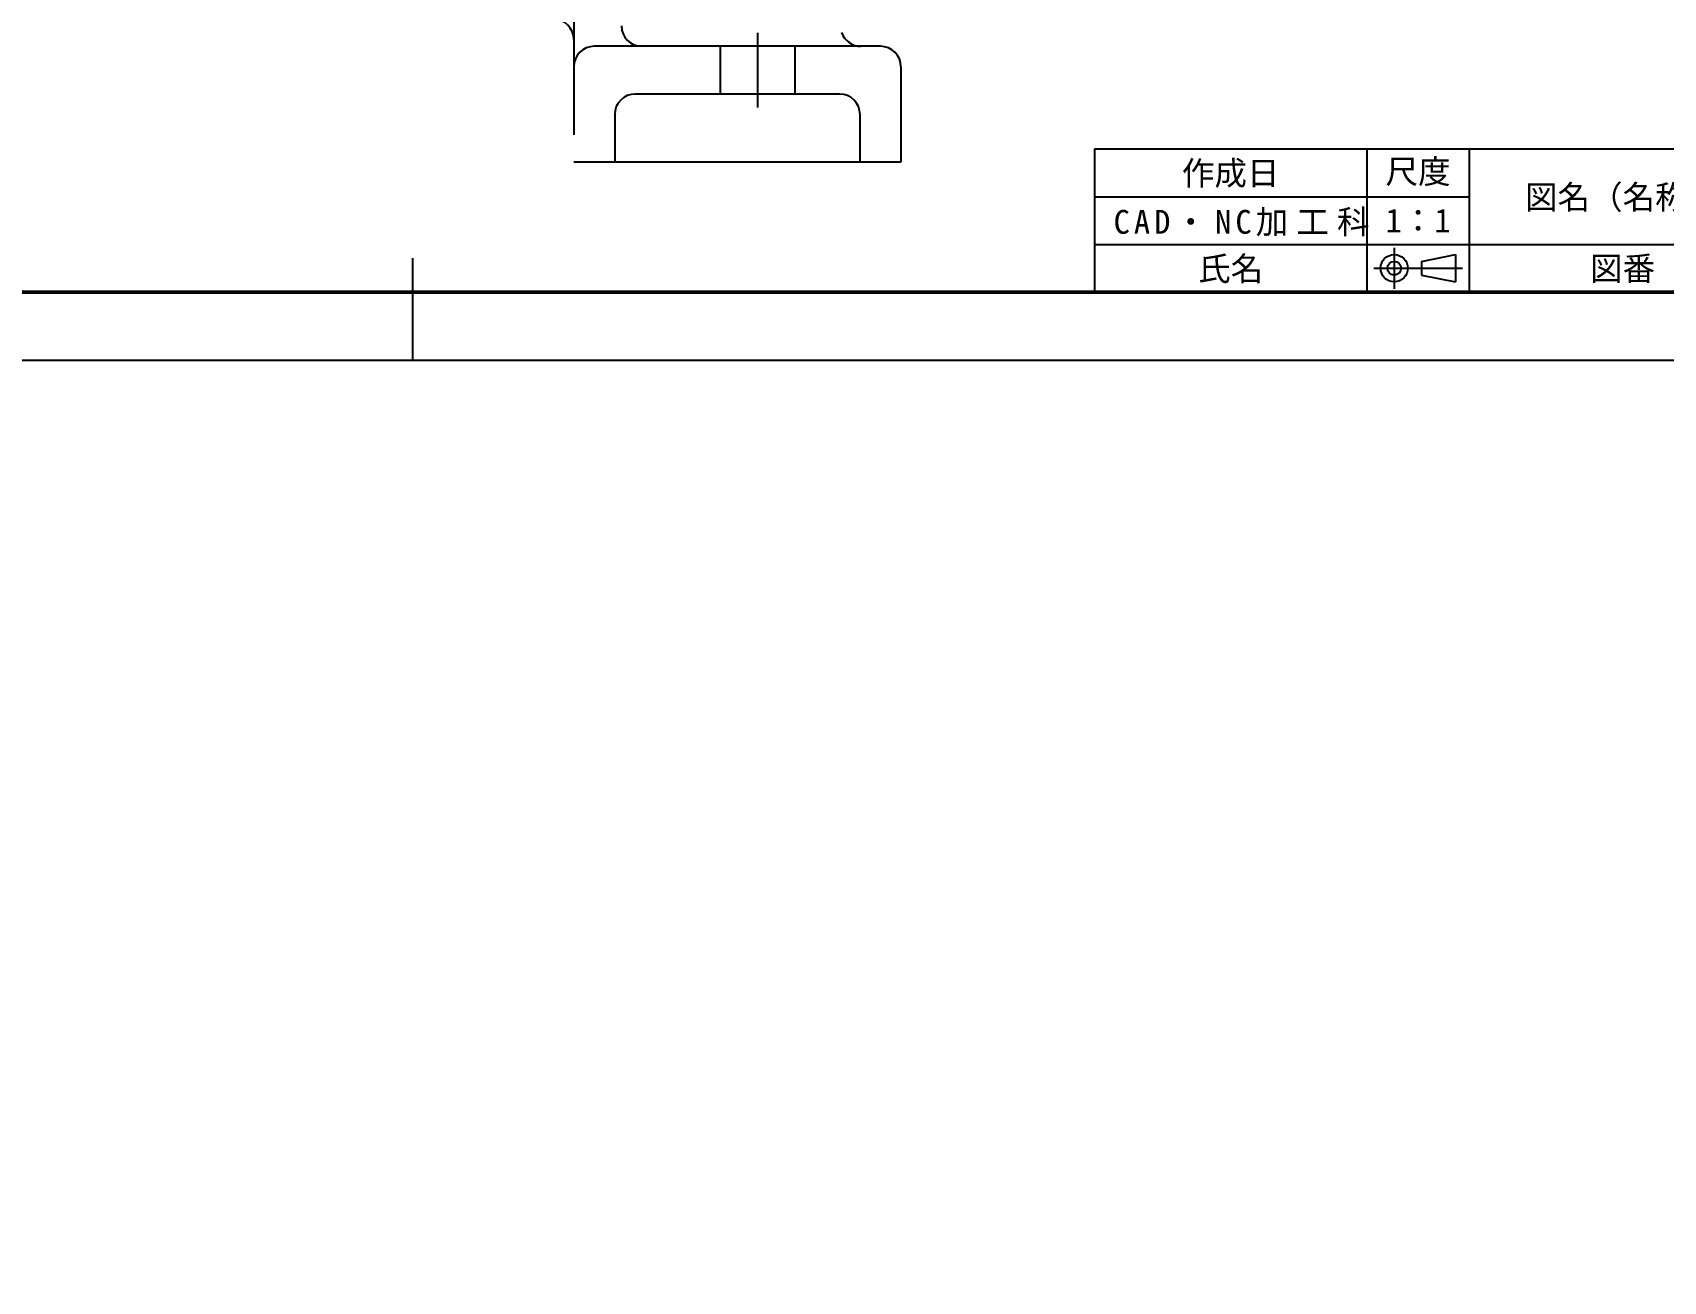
# Model space of a CAD drawing. Header units: millimetres. Extents: x -49 to 835, y -703 to 370.
# Drawn here: x 149.1 to 388.4, y -692.3 to -509.1 of the extents above; entities that cross this region are included whole.
import ezdxf
from ezdxf.enums import TextEntityAlignment as Align

# ---------------------------------------------------------------- set-up
doc = ezdxf.new("R2010")
doc.units = ezdxf.units.MM
doc.layers.add('02図枠', color=7, linetype='Continuous', lineweight=50)
doc.styles.add('MSゴシック-3.5', font='MS Gothic.ttf')
doc.styles.add('横文字', font='MS Gothic.ttf', dxfattribs={"height": 3.5})

msp = doc.modelspace()

# ---------------------------------------------------------------- linework, layer by layer
for p, q in [((228.512, -465.059), (228.512, -524.059)), ((255.512, -520.095), (255.512, -509.095)), ((273.512, -511.095), (231.512, -511.095)), ((250.012, -511.095), (250.012, -518.095)), ((261.012, -518.095), (261.012, -511.095)), ((276.512, -514.095), (276.512, -528.095)), ((267.512, -518.095), (237.512, -518.095)), ((234.512, -521.095), (234.512, -528.095)), ((270.512, -528.095), (270.512, -521.095)), ((304.889, -526.16), (404.889, -526.16)), ((304.889, -526.16), (304.889, -547.16)), ((344.889, -526.16), (344.889, -547.16)), ((359.889, -526.16), (359.889, -547.16)), ((276.512, -528.095), (228.512, -528.095)), ((304.889, -533.16), (359.889, -533.16)), ((304.889, -540.16), (404.889, -540.16)), ((348.889, -540.66), (348.889, -546.66)), ((204.889, -557.16), (204.889, -542.16)), ((352.889, -542.66), (357.889, -541.66)), ((352.889, -542.66), (352.889, -544.66)), ((357.889, -541.66), (357.889, -545.66)), ((345.889, -543.66), (358.889, -543.66)), ((352.889, -544.66), (357.889, -545.66))]:
    msp.add_line(p, q)
msp.add_lwpolyline([(-5.111, -557.16), (414.889, -557.16), (414.889, -260.16), (-5.111, -260.16)], close=True)
for radius in [2, 1]:
    msp.add_circle((348.889, -543.66), radius)
for centre, start, end in [((225.512, -510.095), 0, 90), ((238.512, -508.095), 180, 270), ((270.644, -508.095), 199.20273, 270), ((231.512, -514.095), 90, 180), ((273.512, -514.095), 0, 90), ((237.512, -521.095), 90, 180), ((267.512, -521.095), 0, 90)]:
    msp.add_arc(centre, 3, start, end)
at = {"layer": '02図枠'}
msp.add_lwpolyline([(4.889, -547.16), (404.889, -547.16), (404.889, -270.16), (4.889, -270.16)], close=True, dxfattribs=at)

# ---------------------------------------------------------------- texts
at = {"char_height": 3.5, "attachment_point": 5, "style": 'MSゴシック-3.5'}
for s, width, insert in [('尺度', 14.65722, (352.389, -529.66)), ('{\\T1.25;CAD・NC加工科}', 47.62977, (327.088, -537.045))]:
    msp.add_mtext_dynamic_manual_height_columns(s, width=width, gutter_width=17.5, heights=[0], dxfattribs=dict(at, insert=insert))
at = {"style": '横文字'}
for tag, text, p in [('作成日', '○○○○', (324.889, -529.66)), ('図名（名称）', '○○○○', (382.389, -533.16)), ('1：1', '1：1', (352.389, -536.66)), ('氏名', '○○○○', (324.889, -543.66)), ('図番', '0000', (382.389, -543.66))]:
    msp.add_attdef(tag, text=text, height=3.5, dxfattribs=at).set_placement(p, align=Align.MIDDLE)

doc.saveas('drawing.dxf')
